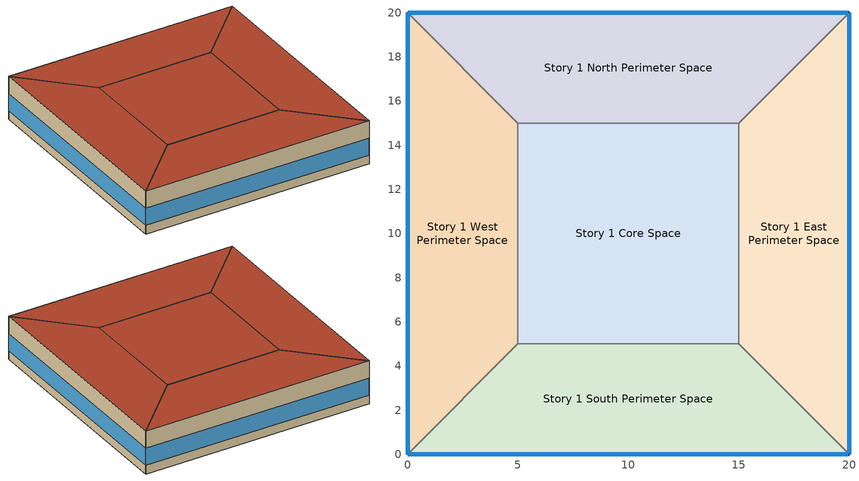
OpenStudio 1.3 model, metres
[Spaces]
Story 1 West Perimeter Space
 floor ground: 0,20 5,15 5,5 0,0 z0
 wall outside: 0,20 0,0 z0:3.8
 wall to Story 1 North Perimeter Space: 5,15 0,20 z0:3.8
 wall to Story 1 Core Space: 5,5 5,15 z0:3.8
 wall to Story 1 South Perimeter Space: 0,0 5,5 z0:3.8
 window: 0,19.97 0,0.03 z0.76:2.28
 roof outside: 0,0 5,5 5,15 0,20 z3.8
Story 1 North Perimeter Space
 floor ground: 20,20 15,15 5,15 0,20 z0
 wall outside: 20,20 0,20 z0:3.8
 wall to Story 1 East Perimeter Space: 15,15 20,20 z0:3.8
 wall to Story 1 Core Space: 5,15 15,15 z0:3.8
 window: 19.97,20 0.03,20 z0.76:2.28
 roof outside: 15,15 20,20 0,20 5,15 z3.8
Story 1 East Perimeter Space
 floor ground: 20,20 20,0 15,5 15,15 z0
 wall outside: 20,0 20,20 z0:3.8
 wall to Story 1 South Perimeter Space: 15,5 20,0 z0:3.8
 wall to Story 1 Core Space: 15,15 15,5 z0:3.8
 window: 20,0.03 20,19.97 z0.76:2.28
 roof outside: 20,0 20,20 15,15 15,5 z3.8
Story 1 South Perimeter Space
 floor ground: 15,5 20,0 0,0 5,5 z0
 wall outside: 0,0 20,0 z0:3.8
 wall to Story 1 Core Space: 15,5 5,5 z0:3.8
 window: 0.03,0 19.97,0 z0.76:2.28
 roof outside: 20,0 15,5 5,5 0,0 z3.8
Story 1 Core Space
 floor ground: 15,15 15,5 5,5 5,15 z0
 roof outside: 15,5 15,15 5,15 5,5 z3.8
[Site]
Site 1: Latitude {deg}=45.47; Longitude {deg}=-73.75; Time Zone {hr}=-5; Elevation {m}=36
[SizingPeriod:DesignDay] Barometric Pressure {Pa}=98934; Sky Clearness=0; Rain Indicator=0; Snow Indicator=0; Day of Month=21; Daylight Saving Time Indicator=0; Dry-Bulb Temperature Range Modifier Type=DefaultMultipliers
Name | Maximum Dry-Bulb Temperature {C} | Daily Dry-Bulb Temperature Range {deltaC} | Humidity Indicating Conditions at Maximum Dry-Bulb {BasedOnField A3} | Wind Speed {m/s} | Wind Direction {deg} | Month | Day Type | Humidity Indicating Type | Solar Model Indicator | ASHRAE Taub | ASHRAE Taud
Chicago Ohare Intl Ap Ann Clg .4% Condns DP=>MDB | 28.9 | 10.5 | 23.8 | 5.2 | 230 | 7 | SummerDesignDay | Dewpoint | ASHRAETau | 0.455 | 2.05
Chicago Ohare Intl Ap Ann Htg Wind 99% Condns WS=>MCDB | -3.2 | 0 | -3.2 | 11.4 | 270 | 1 | WinterDesignDay | Wetbulb | ASHRAEClearSky
Chicago Ohare Intl Ap Ann Clg 1% Condns WB=>MDB | 29.6 | 10.5 | 24.5 | 5.2 | 230 | 7 | SummerDesignDay | Wetbulb | ASHRAETau | 0.455 | 2.05
Chicago Ohare Intl Ap Ann Hum_n 99% Condns DP=>MCDB | -15.7 | 0 | -22.1 | 4.9 | 270 | 1 | WinterDesignDay | Dewpoint | ASHRAEClearSky
Chicago Ohare Intl Ap Ann Clg .4% Condns DB=>MWB | 33.3 | 10.5 | 23.7 | 5.2 | 230 | 7 | SummerDesignDay | Wetbulb | ASHRAETau | 0.455 | 2.05
Chicago Ohare Intl Ap Ann Clg 1% Condns Enth=>MDB | 29.6 | 10.5 | 75100 | 5.2 | 230 | 7 | SummerDesignDay | Enthalpy | ASHRAETau | 0.455 | 2.05
Chicago Ohare Intl Ap Ann Clg 2% Condns DB=>MWB | 30.1 | 10.5 | 22.1 | 5.2 | 230 | 7 | SummerDesignDay | Wetbulb | ASHRAETau | 0.455 | 2.05
Chicago Ohare Intl Ap Ann Clg 1% Condns DP=>MDB | 27.7 | 10.5 | 22.9 | 5.2 | 230 | 7 | SummerDesignDay | Dewpoint | ASHRAETau | 0.455 | 2.05
Chicago Ohare Intl Ap Ann Clg 2% Condns WB=>MDB | 28.1 | 10.5 | 23.5 | 5.2 | 230 | 7 | SummerDesignDay | Wetbulb | ASHRAETau | 0.455 | 2.05
Chicago Ohare Intl Ap Ann Clg 2% Condns DP=>MDB | 26.5 | 10.5 | 21.9 | 5.2 | 230 | 7 | SummerDesignDay | Dewpoint | ASHRAETau | 0.455 | 2.05
Chicago Ohare Intl Ap Ann Clg 1% Condns DB=>MWB | 31.6 | 10.5 | 23 | 5.2 | 230 | 7 | SummerDesignDay | Wetbulb | ASHRAETau | 0.455 | 2.05
Chicago Ohare Intl Ap Ann Htg 99.6% Condns DB | -20 | 0 | -20 | 4.9 | 270 | 1 | WinterDesignDay | Wetbulb | ASHRAEClearSky
Chicago Ohare Intl Ap Ann Htg Wind 99.6% Condns WS=>MCDB | -3.5 | 0 | -3.5 | 12.4 | 270 | 1 | WinterDesignDay | Wetbulb | ASHRAEClearSky
Chicago Ohare Intl Ap Ann Clg .4% Condns WB=>MDB | 31.2 | 10.5 | 25.5 | 5.2 | 230 | 7 | SummerDesignDay | Wetbulb | ASHRAETau | 0.455 | 2.05
Chicago Ohare Intl Ap Ann Hum_n 99.6% Condns DP=>MCDB | -19.2 | 0 | -25.7 | 4.9 | 270 | 1 | WinterDesignDay | Dewpoint | ASHRAEClearSky
Chicago Ohare Intl Ap Ann Htg 99% Condns DB | -16.6 | 0 | -16.6 | 4.9 | 270 | 1 | WinterDesignDay | Wetbulb | ASHRAEClearSky
Chicago Ohare Intl Ap Ann Clg .4% Condns Enth=>MDB | 31.4 | 10.5 | 79200 | 5.2 | 230 | 7 | SummerDesignDay | Enthalpy | ASHRAETau | 0.455 | 2.05
Chicago Ohare Intl Ap Ann Clg 2% Condns Enth=>MDB | 28.2 | 10.5 | 70900 | 5.2 | 230 | 7 | SummerDesignDay | Enthalpy | ASHRAETau | 0.455 | 2.05
[Building]
Gbase: North Axis {deg}=-0; Space Type=ASHRAE_189.1-2009_ClimateZone 4-8_LargeOffice; Default Construction Set=ASHRAE_189.1-2009_ClimateZone 5 (lgoff)_ConstSet
[ClimateZones]
Climate Zone Institution Name 1=ASHRAE; Climate Zone Document Name 1=ANSI/ASHRAE Standard 169; Climate Zone Document Year 1=2006; Climate Zone Institution Name 2=CEC; Climate Zone Document Name 2=California Climate Zone Descriptions; Climate Zone Document Year 2=1995
[Construction]
000_ExtSlabCarpet_4in_ClimateZone 1-8: MAT-CC05 4 HW CONCRETE, CP02 CARPET PAD
000_Exterior Door: 000_F08 Metal surface, 000_I01 25mm insulation board
000_Exterior Window: 000_Clear 3mm, 000_Air 13mm, 000_Clear 3mm
000_Interior Ceiling: 000_M11 100mm lightweight concrete, 000_F05 Ceiling air space resistance, 000_F16 Acoustic tile
000_Interior Door; 000_Interior Partition: 000_G05 25mm wood
000_Interior Floor: 000_F16 Acoustic tile, 000_F05 Ceiling air space resistance, 000_M11 100mm lightweight concrete
000_Interior Wall: 000_G01a 19mm gypsum board, 000_F04 Wall air space resistance, 000_G01a 19mm gypsum board
000_Interior Window: 000_Clear 3mm
ASHRAE_189.1-2009_ExtRoof_IEAD_ClimateZone 2-5: Roof Membrane, Roof Insulation [21], Metal Decking
ASHRAE_189.1-2009_ExtWall_Mass_ClimateZone 5: 1IN Stucco, 8IN Concrete HW, Wall Insulation [40], 1/2IN Gypsum
ASHRAE_189.1-2009_ExtWindow_ClimateZone 4-5: Theoretical Glass [207]
[DefaultConstructionSet]
ASHRAE_189.1-2009_ClimateZone 5 (lgoff)_ConstSet: Default Exterior Surface Constructions=ASHRAE_189.1-2009_ClimateZone 5 (lgoff)_Exterior_DefSurfCons; Default Interior Surface Constructions=000_Interior_DefSurfCons; Default Ground Contact Surface Constructions=000_Ground_DefSurfCons; Default Exterior SubSurface Constructions=ASHRAE_189.1-2009_ClimateZone 5 (lgoff)_Exterior_DefSubCons; Default Interior SubSurface Constructions=000_Interior_DefSubCons; Interior Partition Construction=000_Interior Partition
[DefaultSubSurfaceConstructions] Glass Door Construction=000_Exterior Window; Skylight Construction=000_Exterior Window; Tubular Daylight Dome Construction=000_Interior Window; Tubular Daylight Diffuser Construction=000_Interior Window
Name | Fixed Window Construction | Operable Window Construction | Door Construction
000_Interior_DefSubCons | 000_Interior Window | 000_Interior Window | 000_Interior Door
ASHRAE_189.1-2009_ClimateZone 5 (lgoff)_Exterior_DefSubCons | ASHRAE_189.1-2009_ExtWindow_ClimateZone 4-5 | ASHRAE_189.1-2009_ExtWindow_ClimateZone 4-5 | 000_Exterior Door
[DefaultSurfaceConstructions]
Name | Floor Construction | Wall Construction | Roof Ceiling Construction
000_Ground_DefSurfCons | 000_ExtSlabCarpet_4in_ClimateZone 1-8 | 000_ExtSlabCarpet_4in_ClimateZone 1-8 | 000_ExtSlabCarpet_4in_ClimateZone 1-8
000_Interior_DefSurfCons | 000_Interior Floor | 000_Interior Wall | 000_Interior Ceiling
ASHRAE_189.1-2009_ClimateZone 5 (lgoff)_Exterior_DefSurfCons | 000_ExtSlabCarpet_4in_ClimateZone 1-8 | ASHRAE_189.1-2009_ExtWall_Mass_ClimateZone 5 | ASHRAE_189.1-2009_ExtRoof_IEAD_ClimateZone 2-5
[Material]
Name | Roughness | Thickness | Conductivity | Density | Specific Heat | Thermal Absorptance | Solar Absorptance | Visible Absorptance
000_F08 Metal surface | Smooth | 0.0008 | 45.28 | 7824 | 500
000_F16 Acoustic tile | MediumSmooth | 0.0191 | 0.06 | 368 | 590
000_G01a 19mm gypsum board | MediumSmooth | 0.019 | 0.16 | 800 | 1090
000_G05 25mm wood | MediumSmooth | 0.0254 | 0.15 | 608 | 1630
000_I01 25mm insulation board | MediumRough | 0.0254 | 0.03 | 43 | 1210
000_M11 100mm lightweight concrete | MediumRough | 0.1016 | 0.53 | 1280 | 840
1/2IN Gypsum | Smooth | 0.0127 | 0.16 | 784.9 | 830 | 0.9 | 0.92 | 0.92
1IN Stucco | Smooth | 0.0253 | 0.6918 | 1858 | 837 | 0.9 | 0.92 | 0.92
8IN Concrete HW | MediumRough | 0.2033 | 1.7296 | 2243 | 837 | 0.9 | 0.65 | 0.65
MAT-CC05 4 HW CONCRETE | Rough | 0.1016 | 1.311 | 2240 | 836.8 | 0.9 | 0.7 | 0.7
Metal Decking | MediumSmooth | 0.0015 | 45.006 | 7680 | 418.4 | 0.9 | 0.7 | 0.3
Roof Insulation [21] | MediumRough | 0.2105 | 0.049 | 265 | 836.8 | 0.9 | 0.7 | 0.7
Roof Membrane | VeryRough | 0.0095 | 0.16 | 1121.29 | 1460 | 0.9 | 0.7 | 0.7
Wall Insulation [40] | MediumRough | 0.0794 | 0.0432 | 91 | 837 | 0.9 | 0.5 | 0.5
[Material:AirGap]
Name | Thermal Resistance
000_F04 Wall air space resistance | 0.15
000_F05 Ceiling air space resistance | 0.18
[Material:NoMass]
CP02 CARPET PAD: Roughness=VeryRough; Thermal Resistance=0.2165; Thermal Absorptance=0.9; Solar Absorptance=0.7; Visible Absorptance=0.8
[WindowMaterial:Gas]
000_Air 13mm: Gas Type=Air; Thickness=0.0127
[WindowMaterial:Glazing] Optical Data Type=SpectralAverage; Thickness=0.003; Infrared Transmittance at Normal Incidence=0
Name | Solar Transmittance at Normal Incidence | Front Side Solar Reflectance at Normal Incidence | Back Side Solar Reflectance at Normal Incidence | Visible Transmittance at Normal Incidence | Front Side Visible Reflectance at Normal Incidence | Back Side Visible Reflectance at Normal Incidence | Front Side Infrared Hemispherical Emissivity | Back Side Infrared Hemispherical Emissivity | Conductivity | Dirt Correction Factor for Solar and Visible Transmittance | Solar Diffusing
000_Clear 3mm | 0.837 | 0.075 | 0.075 | 0.898 | 0.081 | 0.081 | 0.84 | 0.84 | 0.9
Theoretical Glass [207] | 0.3311 | 0.6189 | 0.6189 | 0.44 | 0.51 | 0.51 | 0.9 | 0.9 | 0.0133 | 1 | No
[DefaultScheduleSet]
LargeOffice_Schedules: Number of People Schedule=Large Office_Bldg_Occ; People Activity Level Schedule=Large Office_Activity; Lighting Schedule=Large Office_Bldg_Light; Electric Equipment Schedule=Large Office_Bldg_Equip; Infiltration Schedule=Large Office_Infil_Quarter_On
[DesignSpecification:OutdoorAir]
LargeOffice_Outdoor_Air: Outdoor Air Method=Sum; Outdoor Air Flow per Person=0.0107645; Outdoor Air Flow per Floor Area=0; Outdoor Air Flow Rate=0; Outdoor Air Flow Air Changes per Hour=0
[ElectricEquipment]
ASHRAE_189.1-2009_ClimateZone 4-8_LargeOffice_ElecInst: Electric Equipment Definition=ASHRAE_189.1-2009_ClimateZone 4-8_LargeOffice_ElecDef; Space or SpaceType=ASHRAE_189.1-2009_ClimateZone 4-8_LargeOffice
[ElectricEquipment:Definition]
ASHRAE_189.1-2009_ClimateZone 4-8_LargeOffice_ElecDef: Design Level Calculation Method=Watts/Area; Design Level=0; Watts per Space Floor Area=5.81251
[Lights]
ASHRAE_189.1-2009_ClimateZone 4-8_LargeOffice_LightsInst: Lights Definition=ASHRAE_189.1-2009_ClimateZone 4-8_LargeOffice_LightsDef; Space or SpaceType=ASHRAE_189.1-2009_ClimateZone 4-8_LargeOffice
[Lights:Definition]
ASHRAE_189.1-2009_ClimateZone 4-8_LargeOffice_LightsDef: Design Level Calculation Method=Watts/Area; Lighting Level=0; Watts per Space Floor Area=9.68752
[People]
ASHRAE_189.1-2009_ClimateZone 4-8_LargeOffice_PeopInst: People Definition=LargeOffice_PeopDef; Space or SpaceType=ASHRAE_189.1-2009_ClimateZone 4-8_LargeOffice
[People:Definition]
LargeOffice_PeopDef: Number of People Calculation Method=People/Area; Number of People=0; People per Space Floor Area=0.0538196; Fraction Radiant=0.3
[SpaceInfiltration:DesignFlowRate]
ASHRAE_189.1-2009_ClimateZone 4-8_LargeOffice_Infil: Space or SpaceType=ASHRAE_189.1-2009_ClimateZone 4-8_LargeOffice; Schedule=Always_On; Design Flow Rate Calculation Method=AirChanges/Hour; Design Flow Rate=0; Flow per Space Floor Area=0; Flow per Exterior Surface Area=0; Air Changes per Hour=0.8
[SpaceType]
ASHRAE_189.1-2009_ClimateZone 4-8_LargeOffice: Default Schedule Set=LargeOffice_Schedules; Design Specification Outdoor Air Object=LargeOffice_Outdoor_Air
[ThermostatSetpoint:DualSetpoint]
Large Office_Thermostat: Heating Setpoint Temperature Schedule=Large Office_HtgSetp; Cooling Setpoint Temperature Schedule=Large Office_ClgSetp
[BuildingStory]
Story 1: Nominal Z Coordinate {m}=0; Nominal Floor to Floor Height {m}=3.8
[Space] Building Story=Story 1
Name | Thermal Zone
Story 1 West Perimeter Space | Thermal Zone 5
Story 1 North Perimeter Space | Thermal Zone 3
Story 1 East Perimeter Space | Thermal Zone 1
Story 1 South Perimeter Space | Thermal Zone 2
Story 1 Core Space | Thermal Zone 4
[ThermalZone] Thermostat=Large Office_Thermostat; Use Ideal Air Loads=Yes
Thermal Zone 1; Thermal Zone 2; Thermal Zone 3; Thermal Zone 4; Thermal Zone 5
[Sizing:Zone] Zone Cooling Design Supply Air Temperature {C}=14; Zone Heating Design Supply Air Temperature {C}=40; Zone Cooling Design Supply Air Humidity Ratio {kg-H2O/kg-air}=0.0085; Zone Heating Design Supply Air Humidity Ratio {kg-H2O/kg-air}=0.008; Cooling Design Air Flow Method=DesignDay; Heating Design Air Flow Method=DesignDay
Thermal Zone 1; Thermal Zone 2; Thermal Zone 3; Thermal Zone 4; Thermal Zone 5
[Schedule:Ruleset]
Name | Default Day Schedule | Summer Design Day Schedule | Winter Design Day Schedule
Large Office_ClgSetp | Large Office_ClgSetp Default Schedule | Large Office_ClgSetp Summer Design Day | Large Office_ClgSetp Winter Design Day
Large Office_Bldg_Equip | Large Office_Bldg_Equip Default Schedule | Large Office_Bldg_Equip Summer Design Day | Large Office_Bldg_Equip Winter Design Day
Large Office_Bldg_Light | Large Office_Bldg_Light Default Schedule | Large Office_Bldg_Light Summer Design Day | Large Office_Bldg_Light Winter Design Day
Large Office_Infil_Quarter_On | Large Office_Infil_Quarter_On Default Schedule | Large Office_Infil_Quarter_On Summer Design Day | Large Office_Infil_Quarter_On Winter Design Day
Large Office_HtgSetp | Large Office_HtgSetp Default Schedule | Large Office_HtgSetp Summer Design Day | Large Office_HtgSetp Winter Design Day
Large Office_Activity | Large Office_Activity Default Schedule | Large Office_Activity Summer Design Day | Large Office_Activity Winter Design Day
Large Office_Bldg_Occ | Large Office_Bldg_Occ Default Schedule | Large Office_Bldg_Occ Summer Design Day | Large Office_Bldg_Occ Winter Design Day
Always_On | Always_On Default Schedule | Always_On Summer Design Day | Always_On Winter Design Day
[Schedule:Day]
Large Office_ClgSetp Default Schedule; Large Office_Bldg_Equip Default Schedule; Large Office_Bldg_Equip Winter Design Day; Large Office_Bldg_Light Default Schedule; Large Office_Bldg_Light Winter Design Day; Large Office_Infil_Quarter_On Default Schedule; Large Office_HtgSetp Default Schedule; Large Office_Activity Default Schedule; Large Office_Bldg_Occ Default Schedule; Large Office_Bldg_Occ Rule 1 Day Schedule; Large Office_Bldg_Occ Winter Design Day: 24, 0, 0
Large Office_ClgSetp Rule 3 Day Schedule; Large Office_ClgSetp Summer Design Day: 6, 0, 26.7, 22, 0, 24, 24, 0, 26.7
Large Office_ClgSetp Rule 2 Day Schedule: 6, 0, 26.7, 18, 0, 24, 24, 0, 26.7
Large Office_ClgSetp Winter Design Day; Large Office_ClgSetp Rule 1 Day Schedule: 24, 0, 26.7
Large Office_Bldg_Equip Rule 3 Day Schedule: 8, 0, 0.4, 12, 0, 0.9, 13, 0, 0.8, 17, 0, 0.9, 18, 0, 0.8, 20, 0, 0.6, 22, 0, 0.5, 24, 0, 0.4
Large Office_Bldg_Equip Rule 2 Day Schedule: 6, 0, 0.3, 8, 0, 0.4, 14, 0, 0.5, 17, 0, 0.35, 24, 0, 0.3
Large Office_Bldg_Equip Summer Design Day; Large Office_Bldg_Light Summer Design Day; Large Office_Infil_Quarter_On Rule 1 Day Schedule; Always_On Default Schedule; Always_On Rule 1 Day Schedule; Always_On Winter Design Day; Always_On Summer Design Day: 24, 0, 1
Large Office_Bldg_Equip Rule 1 Day Schedule: 24, 0, 0.3
Large Office_Bldg_Light Rule 3 Day Schedule: 5, 0, 0.05, 7, 0, 0.1, 8, 0, 0.3, 17, 0, 0.9, 18, 0, 0.7, 20, 0, 0.5, 22, 0, 0.3, 23, 0, 0.1, 24, 0, 0.05
Large Office_Bldg_Light Rule 2 Day Schedule: 6, 0, 0.05, 8, 0, 0.1, 14, 0, 0.5, 17, 0, 0.15, 24, 0, 0.05
Large Office_Bldg_Light Rule 1 Day Schedule: 24, 0, 0.05
Large Office_Infil_Quarter_On Rule 3 Day Schedule; Large Office_Infil_Quarter_On Summer Design Day: 6, 0, 1, 22, 0, 0.25, 24, 0, 1
Large Office_Infil_Quarter_On Rule 2 Day Schedule; Large Office_Infil_Quarter_On Winter Design Day: 6, 0, 1, 18, 0, 0.25, 24, 0, 1
Large Office_HtgSetp Rule 3 Day Schedule: 6, 0, 15.6, 22, 0, 21, 24, 0, 15.6
Large Office_HtgSetp Summer Design Day; Large Office_HtgSetp Rule 1 Day Schedule: 24, 0, 15.6
Large Office_HtgSetp Rule 2 Day Schedule: 6, 0, 15.6, 18, 0, 21, 24, 0, 15.6
Large Office_HtgSetp Winter Design Day: 24, 0, 21
Large Office_Activity Rule 1 Day Schedule; Large Office_Activity Winter Design Day; Large Office_Activity Summer Design Day: 24, 0, 120
Large Office_Bldg_Occ Summer Design Day: 6, 0, 0, 22, 0, 1, 24, 0, 0.05
Large Office_Bldg_Occ Rule 3 Day Schedule: 6, 0, 0, 7, 0, 0.1, 8, 0, 0.2, 12, 0, 0.95, 13, 0, 0.5, 17, 0, 0.95, 18, 0, 0.7, 20, 0, 0.4, 22, 0, 0.1, 24, 0, 0.05
Large Office_Bldg_Occ Rule 2 Day Schedule: 6, 0, 0, 8, 0, 0.1, 14, 0, 0.5, 17, 0, 0.1, 24, 0, 0
[Schedule:Rule] Date Specification Type=DateRange; Start Month=1; Start Day=1; End Month=12; End Day=31
Name | Schedule Ruleset | Rule Order | Day Schedule | Apply Sunday | Apply Monday | Apply Tuesday | Apply Wednesday | Apply Thursday | Apply Friday | Apply Saturday
Large Office_ClgSetp Rule 3 | Large Office_ClgSetp | 2 | Large Office_ClgSetp Rule 3 Day Schedule | No | Yes | Yes | Yes | Yes | Yes | No
Large Office_ClgSetp Rule 2 | Large Office_ClgSetp | 1 | Large Office_ClgSetp Rule 2 Day Schedule | No | No | No | No | No | No | Yes
Large Office_ClgSetp Rule 1 | Large Office_ClgSetp | 0 | Large Office_ClgSetp Rule 1 Day Schedule | Yes | No | No | No | No | No | No
Large Office_Bldg_Equip Rule 3 | Large Office_Bldg_Equip | 2 | Large Office_Bldg_Equip Rule 3 Day Schedule | No | Yes | Yes | Yes | Yes | Yes | No
Large Office_Bldg_Equip Rule 2 | Large Office_Bldg_Equip | 1 | Large Office_Bldg_Equip Rule 2 Day Schedule | No | No | No | No | No | No | Yes
Large Office_Bldg_Equip Rule 1 | Large Office_Bldg_Equip | 0 | Large Office_Bldg_Equip Rule 1 Day Schedule | Yes | No | No | No | No | No | No
Large Office_Bldg_Light Rule 3 | Large Office_Bldg_Light | 2 | Large Office_Bldg_Light Rule 3 Day Schedule | No | Yes | Yes | Yes | Yes | Yes | No
Large Office_Bldg_Light Rule 2 | Large Office_Bldg_Light | 1 | Large Office_Bldg_Light Rule 2 Day Schedule | No | No | No | No | No | No | Yes
Large Office_Bldg_Light Rule 1 | Large Office_Bldg_Light | 0 | Large Office_Bldg_Light Rule 1 Day Schedule | Yes | No | No | No | No | No | No
Large Office_Infil_Quarter_On Rule 3 | Large Office_Infil_Quarter_On | 2 | Large Office_Infil_Quarter_On Rule 3 Day Schedule | No | Yes | Yes | Yes | Yes | Yes | No
Large Office_Infil_Quarter_On Rule 2 | Large Office_Infil_Quarter_On | 1 | Large Office_Infil_Quarter_On Rule 2 Day Schedule | No | No | No | No | No | No | Yes
Large Office_Infil_Quarter_On Rule 1 | Large Office_Infil_Quarter_On | 0 | Large Office_Infil_Quarter_On Rule 1 Day Schedule | Yes | No | No | No | No | No | No
Large Office_HtgSetp Rule 3 | Large Office_HtgSetp | 2 | Large Office_HtgSetp Rule 3 Day Schedule | No | Yes | Yes | Yes | Yes | Yes | No
Large Office_HtgSetp Rule 2 | Large Office_HtgSetp | 1 | Large Office_HtgSetp Rule 2 Day Schedule | No | No | No | No | No | No | Yes
Large Office_HtgSetp Rule 1 | Large Office_HtgSetp | 0 | Large Office_HtgSetp Rule 1 Day Schedule | Yes | No | No | No | No | No | No
Large Office_Activity Rule 1 | Large Office_Activity | 0 | Large Office_Activity Rule 1 Day Schedule | Yes | Yes | Yes | Yes | Yes | Yes | Yes
Large Office_Bldg_Occ Rule 3 | Large Office_Bldg_Occ | 2 | Large Office_Bldg_Occ Rule 3 Day Schedule | No | Yes | Yes | Yes | Yes | Yes | No
Large Office_Bldg_Occ Rule 2 | Large Office_Bldg_Occ | 1 | Large Office_Bldg_Occ Rule 2 Day Schedule | No | No | No | No | No | No | Yes
Large Office_Bldg_Occ Rule 1 | Large Office_Bldg_Occ | 0 | Large Office_Bldg_Occ Rule 1 Day Schedule | Yes | No | No | No | No | No | No
Always_On Rule 1 | Always_On | 0 | Always_On Rule 1 Day Schedule | Yes | Yes | Yes | Yes | Yes | Yes | Yes
